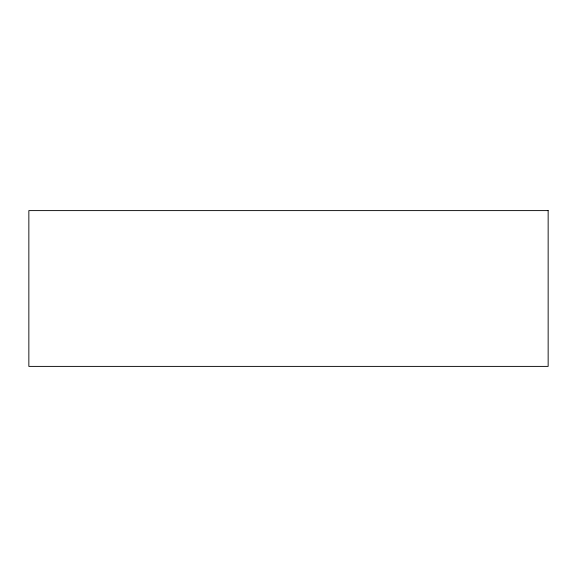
<?xml version="1.0" encoding="UTF-8"?>
<svg xmlns="http://www.w3.org/2000/svg" width="577" height="577" viewBox="0 0 577 577"><rect width="100%" height="100%" fill="white"/><g stroke="black" fill="none" stroke-linecap="round" stroke-linejoin="round"><path stroke-width="0.87" d="M548.15 210.605L28.85 210.605L28.85 366.395L548.15 366.395L548.15 210.605"/></g></svg>
